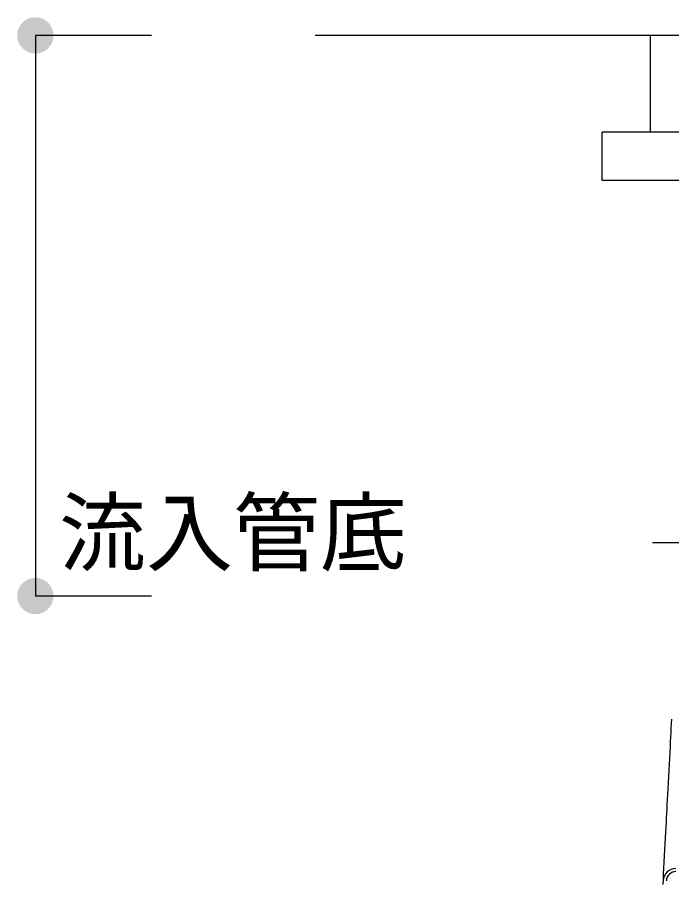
# Model space of a CAD drawing. Units: millimetres, scale not verified. Extents: x -8910 to 8910, y -6308 to 6308.
# Drawn here: x -7123 to -6446, y -2244 to -1351 of the extents above; entities that cross this region are included whole.
import ezdxf
from ezdxf.enums import TextEntityAlignment as Align

# ---------------------------------------------------------------- set-up
doc = ezdxf.new("R2010")
doc.units = ezdxf.units.MM
doc.header["$LTSCALE"] = 30
doc.linetypes.add('CHAIN1', pattern=[8, 5, -1, 1, -1])
for name, color, linetype, lineweight in [('0-1_空気管', 3, 'Continuous', 25), ('0-2_機器', 2, 'Continuous', 25), ('1-2_00クル-フ-6寸法', 132, 'Continuous', 25)]:
    doc.layers.add(name, color=color, linetype=linetype, lineweight=lineweight)
doc.styles.add('ＭＳ ゴシック', font='')
doc.styles.get('ＭＳ ゴシック').set_extended_font_data('MS Gothic')

msp = doc.modelspace()

# ---------------------------------------------------------------- linework, layer by layer
at = {"layer": '0-1_空気管', "linetype": 'CHAIN1'}
msp.add_line((-6316.04, -1894.61), (-6482.06, -1894.61), dxfattribs=at)
at = {"layer": '0-1_空気管'}
for points in [[(-6452.1, -2193.85), (-6451.82, -2188.55), (-6451.56, -2183.6), (-6451.31, -2178.87), (-6451.07, -2174.26), (-6450.82, -2169.65), (-6450.57, -2164.93), (-6450.31, -2159.97), (-6450.03, -2154.68), (-6449.73, -2148.96), (-6449.41, -2142.89), (-6449.08, -2136.6), (-6448.74, -2130.19), (-6448.4, -2123.79), (-6448.07, -2117.49), (-6447.75, -2111.43), (-6447.45, -2105.71), (-6447.17, -2100.41), (-6446.91, -2095.46), (-6446.66, -2090.73), (-6446.42, -2086.12), (-6446.18, -2081.51), (-6445.93, -2076.79)], [(-6454.96, -2248.11), (-6454.68, -2242.81), (-6454.38, -2237.1), (-6454.06, -2231.03), (-6453.73, -2224.74), (-6453.39, -2218.33), (-6453.05, -2211.92), (-6452.72, -2205.63), (-6452.4, -2199.57), (-6452.1, -2193.85)]]:
    msp.add_lwpolyline(points, dxfattribs=at)
for radius in [13.2, 10]:
    msp.add_arc((-6441.6, -2244.61), radius, 90, 177, dxfattribs=at)
at = {"layer": '0-2_機器'}
for p, q in [((-2377.68, -1369.61), (-6814.78, -1369.61)), ((-6468.11, -1469.61), (-6468.11, -1369.61)), ((-6518.11, -1519.61), (-6518.11, -1469.61)), ((-6298.09, -1469.61), (-6518.11, -1469.61)), ((-6298.09, -1519.61), (-6518.11, -1519.61))]:
    msp.add_line(p, q, dxfattribs=at)
at = {"layer": '1-2_00クル-フ-6寸法', "color": 4}
for p, q in [((-6984.35, -1369.61), (-7104.35, -1369.61)), ((-7104.35, -1369.61), (-7104.35, -1949.61)), ((-6984.35, -1949.61), (-7104.35, -1949.61))]:
    msp.add_line(p, q, dxfattribs=at)
at = {"layer": '1-2_00クル-フ-6寸法'}
for points in [[(-7104.35, -1369.61), (-7120.18, -1359.56), (-7118.79, -1357.66)], [(-7104.35, -1369.61), (-7118.79, -1357.66), (-7117.18, -1355.94)], [(-7104.35, -1369.61), (-7117.18, -1355.94), (-7115.37, -1354.44)], [(-7104.35, -1369.61), (-7115.37, -1354.44), (-7113.38, -1353.18)], [(-7104.35, -1369.61), (-7113.38, -1353.18), (-7111.25, -1352.18)], [(-7104.35, -1369.61), (-7111.25, -1352.18), (-7109.01, -1351.45)], [(-7104.35, -1369.61), (-7109.01, -1351.45), (-7106.7, -1351.01)], [(-7104.35, -1369.61), (-7106.7, -1351.01), (-7104.35, -1350.86)], [(-7104.35, -1369.61), (-7104.35, -1350.86), (-7102, -1351.01)], [(-7104.35, -1369.61), (-7102, -1351.01), (-7099.68, -1351.45)], [(-7104.35, -1369.61), (-7099.68, -1351.45), (-7097.44, -1352.18)], [(-7104.35, -1369.61), (-7097.44, -1352.18), (-7095.31, -1353.18)], [(-7104.35, -1369.61), (-7095.31, -1353.18), (-7093.32, -1354.44)], [(-7104.35, -1369.61), (-7093.32, -1354.44), (-7091.51, -1355.94)], [(-7104.35, -1369.61), (-7091.51, -1355.94), (-7089.9, -1357.66)], [(-7104.35, -1369.61), (-7089.9, -1357.66), (-7088.51, -1359.56)], [(-7104.35, -1369.61), (-7123.06, -1368.43), (-7122.76, -1366.1)], [(-7104.35, -1369.61), (-7122.76, -1366.1), (-7122.18, -1363.82)], [(-7104.35, -1369.61), (-7122.18, -1363.82), (-7121.31, -1361.63)], [(-7104.35, -1369.61), (-7121.31, -1361.63), (-7120.18, -1359.56)], [(-7104.35, -1369.61), (-7088.51, -1359.56), (-7087.38, -1361.63)], [(-7104.35, -1369.61), (-7087.38, -1361.63), (-7086.51, -1363.82)], [(-7104.35, -1369.61), (-7086.51, -1363.82), (-7085.93, -1366.1)], [(-7104.35, -1369.61), (-7085.93, -1366.1), (-7085.63, -1368.43)], [(-7104.35, -1369.61), (-7123.06, -1370.79), (-7123.06, -1368.43)], [(-7104.35, -1369.61), (-7122.76, -1373.12), (-7123.06, -1370.79)], [(-7104.35, -1369.61), (-7122.18, -1375.4), (-7122.76, -1373.12)], [(-7104.35, -1369.61), (-7121.31, -1377.59), (-7122.18, -1375.4)], [(-7104.35, -1369.61), (-7120.18, -1379.66), (-7121.31, -1377.59)], [(-7104.35, -1369.61), (-7118.79, -1381.56), (-7120.18, -1379.66)], [(-7104.35, -1369.61), (-7117.18, -1383.28), (-7118.79, -1381.56)], [(-7104.35, -1369.61), (-7115.37, -1384.78), (-7117.18, -1383.28)], [(-7104.35, -1369.61), (-7113.38, -1386.04), (-7115.37, -1384.78)], [(-7104.35, -1369.61), (-7111.25, -1387.04), (-7113.38, -1386.04)], [(-7104.35, -1369.61), (-7109.01, -1387.77), (-7111.25, -1387.04)], [(-7104.35, -1369.61), (-7106.7, -1388.21), (-7109.01, -1387.77)], [(-7104.35, -1369.61), (-7104.35, -1388.36), (-7106.7, -1388.21)], [(-7104.35, -1369.61), (-7085.63, -1368.43), (-7085.63, -1370.79)], [(-7104.35, -1369.61), (-7102, -1388.21), (-7104.35, -1388.36)], [(-7104.35, -1369.61), (-7099.68, -1387.77), (-7102, -1388.21)], [(-7104.35, -1369.61), (-7097.44, -1387.04), (-7099.68, -1387.77)], [(-7104.35, -1369.61), (-7095.31, -1386.04), (-7097.44, -1387.04)], [(-7104.35, -1369.61), (-7093.32, -1384.78), (-7095.31, -1386.04)], [(-7104.35, -1369.61), (-7091.51, -1383.28), (-7093.32, -1384.78)], [(-7104.35, -1369.61), (-7089.9, -1381.56), (-7091.51, -1383.28)], [(-7104.35, -1369.61), (-7088.51, -1379.66), (-7089.9, -1381.56)], [(-7104.35, -1369.61), (-7087.38, -1377.59), (-7088.51, -1379.66)], [(-7104.35, -1369.61), (-7086.51, -1375.4), (-7087.38, -1377.59)], [(-7104.35, -1369.61), (-7085.93, -1373.12), (-7086.51, -1375.4)], [(-7104.35, -1369.61), (-7085.63, -1370.79), (-7085.93, -1373.12)], [(-7104.35, -1949.61), (-7120.18, -1939.56), (-7118.79, -1937.66)], [(-7104.35, -1949.61), (-7118.79, -1937.66), (-7117.18, -1935.94)], [(-7104.35, -1949.61), (-7117.18, -1935.94), (-7115.37, -1934.44)], [(-7104.35, -1949.61), (-7115.37, -1934.44), (-7113.38, -1933.18)], [(-7104.35, -1949.61), (-7113.38, -1933.18), (-7111.25, -1932.18)], [(-7104.35, -1949.61), (-7111.25, -1932.18), (-7109.01, -1931.45)], [(-7104.35, -1949.61), (-7109.01, -1931.45), (-7106.7, -1931.01)], [(-7104.35, -1949.61), (-7106.7, -1931.01), (-7104.35, -1930.86)], [(-7104.35, -1949.61), (-7104.35, -1930.86), (-7102, -1931.01)], [(-7104.35, -1949.61), (-7102, -1931.01), (-7099.68, -1931.45)], [(-7104.35, -1949.61), (-7099.68, -1931.45), (-7097.44, -1932.18)], [(-7104.35, -1949.61), (-7097.44, -1932.18), (-7095.31, -1933.18)], [(-7104.35, -1949.61), (-7095.31, -1933.18), (-7093.32, -1934.44)], [(-7104.35, -1949.61), (-7093.32, -1934.44), (-7091.51, -1935.94)], [(-7104.35, -1949.61), (-7091.51, -1935.94), (-7089.9, -1937.66)], [(-7104.35, -1949.61), (-7089.9, -1937.66), (-7088.51, -1939.56)], [(-7104.35, -1949.61), (-7123.06, -1948.43), (-7122.76, -1946.1)], [(-7104.35, -1949.61), (-7122.76, -1946.1), (-7122.18, -1943.82)], [(-7104.35, -1949.61), (-7122.18, -1943.82), (-7121.31, -1941.63)], [(-7104.35, -1949.61), (-7121.31, -1941.63), (-7120.18, -1939.56)], [(-7104.35, -1949.61), (-7088.51, -1939.56), (-7087.38, -1941.63)], [(-7104.35, -1949.61), (-7087.38, -1941.63), (-7086.51, -1943.82)], [(-7104.35, -1949.61), (-7086.51, -1943.82), (-7085.93, -1946.1)], [(-7104.35, -1949.61), (-7085.93, -1946.1), (-7085.63, -1948.43)], [(-7104.35, -1949.61), (-7123.06, -1950.79), (-7123.06, -1948.43)], [(-7104.35, -1949.61), (-7122.76, -1953.12), (-7123.06, -1950.79)], [(-7104.35, -1949.61), (-7122.18, -1955.4), (-7122.76, -1953.12)], [(-7104.35, -1949.61), (-7121.31, -1957.59), (-7122.18, -1955.4)], [(-7104.35, -1949.61), (-7120.18, -1959.66), (-7121.31, -1957.59)], [(-7104.35, -1949.61), (-7118.79, -1961.56), (-7120.18, -1959.66)], [(-7104.35, -1949.61), (-7117.18, -1963.28), (-7118.79, -1961.56)], [(-7104.35, -1949.61), (-7115.37, -1964.78), (-7117.18, -1963.28)], [(-7104.35, -1949.61), (-7113.38, -1966.04), (-7115.37, -1964.78)], [(-7104.35, -1949.61), (-7111.25, -1967.04), (-7113.38, -1966.04)], [(-7104.35, -1949.61), (-7109.01, -1967.77), (-7111.25, -1967.04)], [(-7104.35, -1949.61), (-7106.7, -1968.21), (-7109.01, -1967.77)], [(-7104.35, -1949.61), (-7104.35, -1968.36), (-7106.7, -1968.21)], [(-7104.35, -1949.61), (-7085.63, -1948.43), (-7085.63, -1950.79)], [(-7104.35, -1949.61), (-7102, -1968.21), (-7104.35, -1968.36)], [(-7104.35, -1949.61), (-7099.68, -1967.77), (-7102, -1968.21)], [(-7104.35, -1949.61), (-7097.44, -1967.04), (-7099.68, -1967.77)], [(-7104.35, -1949.61), (-7095.31, -1966.04), (-7097.44, -1967.04)], [(-7104.35, -1949.61), (-7093.32, -1964.78), (-7095.31, -1966.04)], [(-7104.35, -1949.61), (-7091.51, -1963.28), (-7093.32, -1964.78)], [(-7104.35, -1949.61), (-7089.9, -1961.56), (-7091.51, -1963.28)], [(-7104.35, -1949.61), (-7088.51, -1959.66), (-7089.9, -1961.56)], [(-7104.35, -1949.61), (-7087.38, -1957.59), (-7088.51, -1959.66)], [(-7104.35, -1949.61), (-7086.51, -1955.4), (-7087.38, -1957.59)], [(-7104.35, -1949.61), (-7085.93, -1953.12), (-7086.51, -1955.4)], [(-7104.35, -1949.61), (-7085.63, -1950.79), (-7085.93, -1953.12)]]:
    msp.add_solid(points, dxfattribs=at)

# ---------------------------------------------------------------- texts
at = {"layer": '0-1_空気管', "color": 4, "style": 'ＭＳ ゴシック'}
msp.add_text('流入管底', height=65.98, dxfattribs=at).set_placement((-7079.94, -1936.65), align=Align.BOTTOM_LEFT)

doc.saveas('drawing.dxf')
